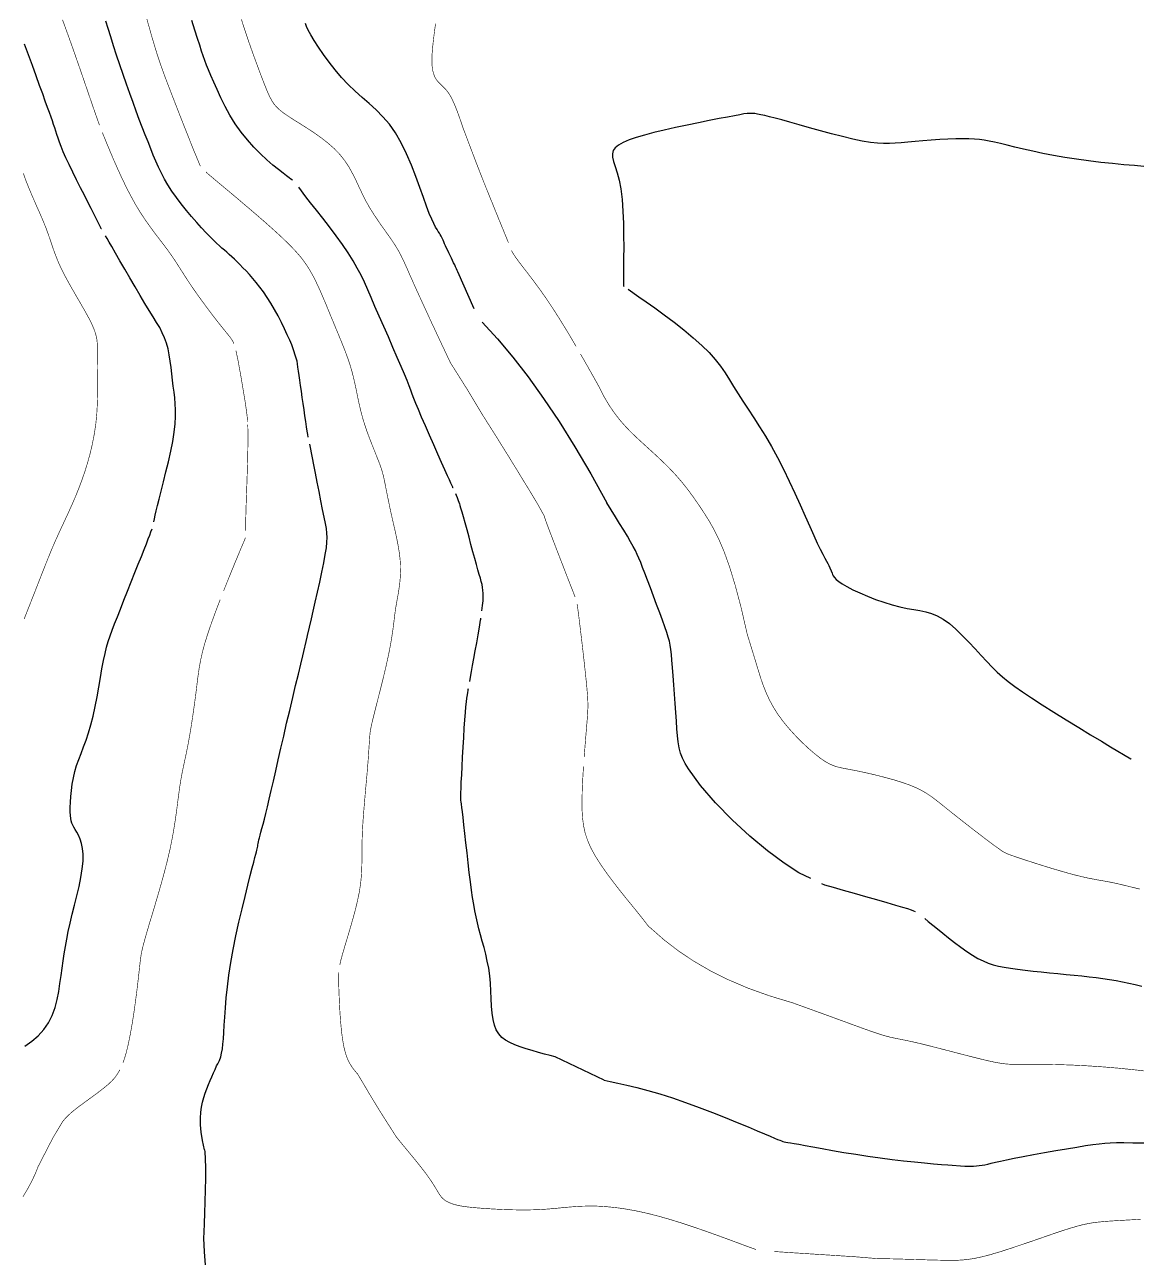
# Model space of a CAD drawing. Header units: millimetres. Extents: x 2235526 to 2245569, y 371981 to 382303.
# Drawn here: x 2243974.1 to 2244250.4, y 378533.8 to 378841.7 of the extents above; entities that cross this region are included whole.
import ezdxf

# ---------------------------------------------------------------- set-up
doc = ezdxf.new("R2010")
doc.units = ezdxf.units.MM
doc.linetypes.add('CONTI', pattern=[0])
for name, color, linetype, transparency in [('200', 10, 'CONTI', 0.7), ('201', 10, 'CONTI', 0.7), ('202', 10, 'CONTI', 0.7), ('203', 10, 'CONTI', 0.7), ('204', 10, 'CONTI', 0.7), ('205', 10, 'CONTI', 0.7), ('206', 10, 'CONTI', 0.7), ('207', 10, 'CONTI', 0.7), ('208', 10, 'CONTI', 0.7), ('209', 10, 'CONTI', 0.7)]:
    doc.layers.add(name, color=color, linetype=linetype, transparency=transparency)

msp = doc.modelspace()

# ---------------------------------------------------------------- linework, layer by layer
at = {"layer": '200', "const_width": 0.15, "elevation": 200}
msp.add_lwpolyline([(2243973.92, 378693.98), (2243974.84, 378696.32), (2243975.75, 378698.63), (2243976.63, 378700.86), (2243977.45, 378702.97), (2243978.23, 378704.96), (2243978.98, 378706.86), (2243979.7, 378708.67), (2243980.41, 378710.43), (2243981.13, 378712.14), (2243981.87, 378713.83), (2243982.63, 378715.51), (2243983.42, 378717.2), (2243984.22, 378718.92), (2243985.04, 378720.68), (2243985.85, 378722.5), (2243986.67, 378724.39), (2243987.47, 378726.37), (2243988.25, 378728.45), (2243989.01, 378730.62), (2243989.71, 378732.88), (2243990.35, 378735.21), (2243990.91, 378737.61), (2243991.38, 378740.07), (2243991.75, 378742.57), (2243991.99, 378745.1), (2243992.13, 378747.63), (2243992.2, 378750.1), (2243992.21, 378752.46), (2243992.19, 378754.68), (2243992.16, 378756.7), (2243992.14, 378758.48), (2243992.15, 378759.99), (2243992.15, 378761.28), (2243992.11, 378762.44), (2243992, 378763.54), (2243991.76, 378764.66), (2243991.37, 378765.87), (2243990.78, 378767.25), (2243989.98, 378768.85), (2243988.99, 378770.64), (2243987.89, 378772.56), (2243986.73, 378774.55), (2243985.58, 378776.56), (2243984.48, 378778.53), (2243983.5, 378780.4), (2243982.68, 378782.13), (2243982.01, 378783.74), (2243981.43, 378785.26), (2243980.92, 378786.72), (2243980.44, 378788.15), (2243979.95, 378789.58), (2243979.41, 378791.06), (2243978.79, 378792.6), (2243978.11, 378794.2), (2243977.38, 378795.86), (2243976.62, 378797.57), (2243975.86, 378799.33), (2243975.1, 378801.13), (2243974.38, 378802.96), (2243973.71, 378804.82)], dxfattribs=at)
at = {"layer": '201', "elevation": 201}
for points in [[(2243993.13, 378791), (2243993.11, 378791.02), (2243993.1, 378791.05), (2243992.93, 378791.37), (2243992.73, 378791.76), (2243992.48, 378792.26), (2243992.16, 378792.9), (2243991.75, 378793.72), (2243991.23, 378794.76), (2243990.58, 378796.04), (2243989.79, 378797.58), (2243988.9, 378799.33), (2243987.94, 378801.22), (2243986.96, 378803.17), (2243986, 378805.11), (2243985.11, 378806.96), (2243984.32, 378808.66), (2243983.66, 378810.14), (2243983.13, 378811.43), (2243982.71, 378812.56), (2243982.35, 378813.55), (2243982.06, 378814.46), (2243981.79, 378815.3), (2243981.53, 378816.11), (2243981.26, 378816.93), (2243980.96, 378817.8), (2243980.62, 378818.77), (2243980.22, 378819.88), (2243979.75, 378821.19), (2243979.19, 378822.72), (2243978.54, 378824.54), (2243977.78, 378826.66), (2243976.92, 378829.03), (2243975.99, 378831.57), (2243975, 378834.21), (2243973.98, 378836.88)], [(2244006.17, 378718.19), (2244006.33, 378718.92), (2244006.52, 378719.79), (2244006.76, 378720.86), (2244007.07, 378722.18), (2244007.47, 378723.8), (2244007.97, 378725.8), (2244008.55, 378728.08), (2244009.17, 378730.55), (2244009.78, 378733.11), (2244010.36, 378735.68), (2244010.85, 378738.16), (2244011.23, 378740.45), (2244011.47, 378742.5), (2244011.57, 378744.33), (2244011.57, 378745.98), (2244011.49, 378747.5), (2244011.35, 378748.95), (2244011.18, 378750.38), (2244011, 378751.84), (2244010.82, 378753.35), (2244010.65, 378754.92), (2244010.47, 378756.51), (2244010.25, 378758.1), (2244010, 378759.65), (2244009.69, 378761.16), (2244009.3, 378762.58), (2244008.83, 378763.9), (2244008.27, 378765.17), (2244007.62, 378766.43), (2244006.86, 378767.74), (2244006.01, 378769.14), (2244005.04, 378770.69), (2244003.96, 378772.44), (2244002.77, 378774.42), (2244001.51, 378776.56), (2244000.22, 378778.78), (2243998.95, 378780.98), (2243997.75, 378783.07), (2243996.66, 378784.98), (2243995.73, 378786.6), (2243995.09, 378787.69), (2243994.58, 378788.56), (2243994.18, 378789.24)], [(2243974.07, 378587.8), (2243975.81, 378589.01), (2243977.44, 378590.38), (2243978.86, 378591.92), (2243980.02, 378593.62), (2243980.92, 378595.46), (2243981.61, 378597.4), (2243982.13, 378599.4), (2243982.53, 378601.41), (2243982.83, 378603.41), (2243983.09, 378605.35), (2243983.34, 378607.21), (2243983.6, 378609.01), (2243983.87, 378610.79), (2243984.17, 378612.58), (2243984.51, 378614.42), (2243984.9, 378616.35), (2243985.37, 378618.4), (2243985.9, 378620.59), (2243986.47, 378622.88), (2243987.04, 378625.21), (2243987.57, 378627.53), (2243988.03, 378629.77), (2243988.37, 378631.88), (2243988.56, 378633.81), (2243988.57, 378635.5), (2243988.43, 378636.96), (2243988.16, 378638.22), (2243987.82, 378639.3), (2243987.42, 378640.22), (2243987.01, 378641), (2243986.63, 378641.66), (2243986.3, 378642.23), (2243986.03, 378642.75), (2243985.82, 378643.25), (2243985.65, 378643.8), (2243985.52, 378644.42), (2243985.44, 378645.16), (2243985.4, 378646.06), (2243985.39, 378647.17), (2243985.43, 378648.44), (2243985.51, 378649.85), (2243985.66, 378651.35), (2243985.87, 378652.91), (2243986.16, 378654.49), (2243986.53, 378656.06), (2243986.98, 378657.58), (2243987.51, 378659.08), (2243988.09, 378660.6), (2243988.7, 378662.18), (2243989.33, 378663.87), (2243989.94, 378665.69), (2243990.53, 378667.69), (2243991.07, 378669.88), (2243991.57, 378672.23), (2243992.04, 378674.65), (2243992.47, 378677.07), (2243992.88, 378679.42), (2243993.27, 378681.64), (2243993.66, 378683.65), (2243994.03, 378685.41), (2243994.42, 378686.96), (2243994.84, 378688.39), (2243995.3, 378689.78), (2243995.82, 378691.21), (2243996.41, 378692.76), (2243997.1, 378694.5), (2243997.88, 378696.48), (2243998.74, 378698.66), (2243999.65, 378700.95), (2244000.57, 378703.27), (2244001.46, 378705.53), (2244002.31, 378707.66), (2244003.06, 378709.57), (2244003.75, 378711.28), (2244004.32, 378712.71), (2244004.78, 378713.89), (2244005.16, 378714.87), (2244005.46, 378715.7), (2244005.71, 378716.43)]]:
    msp.add_lwpolyline(points, dxfattribs=at)
at = {"layer": '202', "const_width": 0.15, "elevation": 202}
for points in [[(2243992.68, 378816.71), (2243992.29, 378817.78), (2243991.87, 378818.97), (2243991.38, 378820.37), (2243990.79, 378822.07), (2243990.13, 378824.01), (2243989.41, 378826.11), (2243988.65, 378828.31), (2243987.88, 378830.55), (2243987.11, 378832.75), (2243986.38, 378834.86), (2243985.69, 378836.81), (2243985.05, 378838.6), (2243984.46, 378840.23), (2243983.93, 378841.68), (2243983.45, 378842.97)], [(2244026.05, 378762.45), (2244025.85, 378762.92), (2244025.62, 378763.32), (2244025.38, 378763.69), (2244025.11, 378764.07), (2244024.79, 378764.48), (2244024.41, 378764.94), (2244023.97, 378765.48), (2244023.45, 378766.12), (2244022.83, 378766.89), (2244022.11, 378767.81), (2244021.27, 378768.88), (2244020.35, 378770.09), (2244019.37, 378771.4), (2244018.35, 378772.78), (2244017.33, 378774.18), (2244016.33, 378775.59), (2244015.39, 378776.96), (2244014.52, 378778.27), (2244013.71, 378779.53), (2244012.93, 378780.75), (2244012.16, 378781.96), (2244011.37, 378783.18), (2244010.53, 378784.41), (2244009.62, 378785.69), (2244008.62, 378787.03), (2244007.54, 378788.44), (2244006.39, 378789.94), (2244005.21, 378791.55), (2244004, 378793.27), (2244002.77, 378795.13), (2244001.56, 378797.13), (2244000.37, 378799.29), (2243999.22, 378801.53), (2243998.13, 378803.81), (2243997.11, 378806.05), (2243996.17, 378808.18), (2243995.34, 378810.14), (2243994.62, 378811.86), (2243993.93, 378813.55), (2243993.36, 378814.95)], [(2244029.47, 378743.02), (2244029.37, 378744.26), (2244029.23, 378745.45), (2244029.06, 378746.67), (2244028.86, 378748), (2244028.61, 378749.53), (2244028.34, 378751.19), (2244028.05, 378752.92), (2244027.75, 378754.65), (2244027.45, 378756.32), (2244027.17, 378757.86), (2244026.9, 378759.21), (2244026.73, 378760.01), (2244026.58, 378760.69)], [(2244028.99, 378715.95), (2244028.98, 378716.56), (2244028.99, 378717.43), (2244029.01, 378718.65), (2244029.05, 378720.27), (2244029.11, 378722.35), (2244029.19, 378724.78), (2244029.29, 378727.45), (2244029.38, 378730.21), (2244029.46, 378732.96), (2244029.52, 378735.56), (2244029.56, 378737.88), (2244029.57, 378739.57), (2244029.55, 378741.01), (2244029.51, 378742.28)], [(2244026.64, 378708.71), (2244027.33, 378710.35), (2244027.84, 378711.58), (2244028.21, 378712.44), (2244028.46, 378713.03), (2244028.62, 378713.41), (2244028.72, 378713.65), (2244028.79, 378713.82), (2244028.85, 378714), (2244028.9, 378714.19)], [(2244023.52, 378701.01), (2244024.67, 378703.89), (2244025.73, 378706.5), (2244026.64, 378708.71)], [(2244019.5, 378690.1), (2244020.43, 378692.83), (2244021.5, 378695.78), (2244022.66, 378698.82)], [(2243998.51, 378583.69), (2243998.89, 378584.79), (2243999.26, 378586.03), (2243999.81, 378588.27), (2244000.32, 378590.78), (2244000.79, 378593.44), (2244001.21, 378596.14), (2244001.58, 378598.77), (2244001.9, 378601.2), (2244002.16, 378603.33), (2244002.36, 378605.07), (2244002.51, 378606.46), (2244002.63, 378607.56), (2244002.73, 378608.43), (2244002.81, 378609.14), (2244002.89, 378609.76), (2244002.98, 378610.36), (2244003.09, 378610.98), (2244003.24, 378611.69), (2244003.44, 378612.53), (2244003.7, 378613.54), (2244004.05, 378614.79), (2244004.48, 378616.3), (2244005.02, 378618.13), (2244005.68, 378620.31), (2244006.42, 378622.78), (2244007.22, 378625.47), (2244008.03, 378628.3), (2244008.82, 378631.19), (2244009.56, 378634.08), (2244010.21, 378636.88), (2244010.75, 378639.54), (2244011.19, 378642.04), (2244011.55, 378644.39), (2244011.86, 378646.6), (2244012.12, 378648.66), (2244012.37, 378650.58), (2244012.62, 378652.37), (2244012.88, 378654.03), (2244013.17, 378655.6), (2244013.48, 378657.12), (2244013.8, 378658.63), (2244014.13, 378660.16), (2244014.46, 378661.75), (2244014.79, 378663.45), (2244015.11, 378665.29), (2244015.44, 378667.22), (2244015.74, 378669.22), (2244016.04, 378671.24), (2244016.32, 378673.25), (2244016.58, 378675.2), (2244016.81, 378677.06), (2244017.02, 378678.8), (2244017.24, 378680.47), (2244017.49, 378682.13), (2244017.82, 378683.86), (2244018.23, 378685.72), (2244018.78, 378687.78), (2244019.5, 378690.1)], [(2243983.43, 378568.94), (2243983.47, 378569), (2243983.73, 378569.35), (2243984.07, 378569.75), (2243984.5, 378570.21), (2243985.02, 378570.72), (2243985.66, 378571.3), (2243986.43, 378571.94), (2243987.34, 378572.65), (2243988.37, 378573.41), (2243989.47, 378574.22), (2243990.61, 378575.05), (2243991.76, 378575.89), (2243992.88, 378576.74), (2243993.94, 378577.57), (2243994.83, 378578.31), (2243995.65, 378579.08), (2243996.4, 378579.9), (2243997.09, 378580.84), (2243997.73, 378581.93)], [(2243977.39, 378557.86), (2243981.15, 378565.16), (2243983.43, 378568.94)], [(2243977.39, 378557.86), (2243977.11, 378557.11), (2243976.5, 378555.67), (2243975.73, 378554.06), (2243974.77, 378552.29), (2243973.61, 378550.36)]]:
    msp.add_lwpolyline(points, dxfattribs=at)
at = {"layer": '203', "elevation": 203}
for points in [[(2244044.55, 378739.19), (2244044.43, 378739.85), (2244044.28, 378740.71), (2244044.11, 378741.79), (2244043.92, 378743.06), (2244043.72, 378744.48), (2244043.5, 378745.98), (2244043.28, 378747.54), (2244043.06, 378749.09), (2244042.84, 378750.6), (2244042.64, 378752.01), (2244042.45, 378753.33), (2244042.28, 378754.53), (2244042.13, 378755.62), (2244041.99, 378756.58), (2244041.87, 378757.41), (2244041.77, 378758.1), (2244040.47, 378762.19), (2244039.97, 378763.32), (2244039.35, 378764.66), (2244038.65, 378766.15), (2244037.87, 378767.73), (2244037.04, 378769.35), (2244036.16, 378770.97), (2244035.26, 378772.52), (2244034.35, 378773.96), (2244033.44, 378775.29), (2244032.53, 378776.51), (2244031.63, 378777.64), (2244030.76, 378778.68), (2244029.91, 378779.63), (2244029.1, 378780.52), (2244028.32, 378781.33), (2244027.58, 378782.09), (2244026.88, 378782.79), (2244026.2, 378783.44), (2244025.55, 378784.05), (2244024.92, 378784.62), (2244024.31, 378785.16), (2244023.71, 378785.69), (2244023.1, 378786.22), (2244022.47, 378786.78), (2244021.77, 378787.42), (2244021.01, 378788.15), (2244020.14, 378789.01), (2244019.16, 378790.03), (2244018.05, 378791.23), (2244016.83, 378792.58), (2244015.56, 378794.05), (2244014.27, 378795.59), (2244012.99, 378797.19), (2244011.78, 378798.79), (2244010.66, 378800.37), (2244009.68, 378801.89), (2244008.81, 378803.37), (2244008.04, 378804.83), (2244007.34, 378806.29), (2244006.67, 378807.78), (2244006.03, 378809.31), (2244005.39, 378810.91), (2244004.72, 378812.59), (2244004.02, 378814.36), (2244003.3, 378816.23), (2244002.55, 378818.19), (2244001.78, 378820.24), (2244000.99, 378822.39), (2244000.18, 378824.64), (2243999.36, 378826.98), (2243998.53, 378829.38), (2243997.71, 378831.8), (2243996.92, 378834.18), (2243996.16, 378836.5), (2243995.45, 378838.71), (2243994.8, 378840.76), (2243994.22, 378842.64)], [(2244021.78, 378582.91), (2244022.09, 378583.45), (2244022.48, 378584.28), (2244022.78, 378585.15), (2244023.02, 378586.08), (2244023.21, 378587.12), (2244023.35, 378588.29), (2244023.47, 378589.65), (2244023.58, 378591.21), (2244023.68, 378593.01), (2244023.8, 378595.05), (2244023.96, 378597.32), (2244024.17, 378599.81), (2244024.45, 378602.52), (2244024.82, 378605.44), (2244025.3, 378608.57), (2244025.9, 378611.87), (2244026.59, 378615.27), (2244027.33, 378618.66), (2244028.1, 378621.96), (2244028.85, 378625.04), (2244029.54, 378627.83), (2244030.15, 378630.21), (2244030.64, 378632.12), (2244031.02, 378633.59), (2244031.31, 378634.7), (2244031.53, 378635.52), (2244031.68, 378636.11), (2244031.79, 378636.54), (2244031.87, 378636.88), (2244031.93, 378637.2), (2244031.99, 378637.52), (2244032.05, 378637.84), (2244032.11, 378638.2), (2244032.19, 378638.61), (2244032.29, 378639.08), (2244032.43, 378639.62), (2244032.59, 378640.26), (2244032.8, 378641.02), (2244033.04, 378641.92), (2244033.32, 378642.97), (2244033.64, 378644.21), (2244034.01, 378645.65), (2244034.41, 378647.32), (2244034.86, 378649.22), (2244035.35, 378651.35), (2244035.88, 378653.7), (2244036.46, 378656.25), (2244037.08, 378658.98), (2244037.74, 378661.87), (2244038.44, 378664.91), (2244039.18, 378668.08), (2244039.94, 378671.29), (2244040.7, 378674.45), (2244041.42, 378677.48), (2244042.09, 378680.27), (2244042.69, 378682.75), (2244043.18, 378684.82), (2244044.25, 378689.46), (2244044.35, 378689.86), (2244045.36, 378694.06), (2244045.8, 378695.95), (2244046.31, 378698.18), (2244046.86, 378700.63), (2244047.41, 378703.16), (2244047.94, 378705.65), (2244048.41, 378707.98), (2244048.79, 378710.02), (2244049.06, 378711.69), (2244049.21, 378713.06), (2244049.25, 378714.24), (2244049.2, 378715.34), (2244049.05, 378716.48), (2244048.82, 378717.77), (2244048.51, 378719.33), (2244048.13, 378721.22), (2244047.71, 378723.38), (2244047.26, 378725.68), (2244046.8, 378728.01), (2244046.37, 378730.26), (2244045.97, 378732.3), (2244045.64, 378734.04), (2244044.96, 378737.43)], [(2244018.8, 378562.05), (2244018.85, 378561.55), (2244018.95, 378559.78), (2244018.99, 378557.53), (2244018.98, 378554.91), (2244018.93, 378552.06), (2244018.86, 378549.15), (2244018.77, 378546.33), (2244018.68, 378543.74), (2244018.6, 378541.53), (2244018.54, 378540.08)]]:
    msp.add_lwpolyline(points, dxfattribs=at)
at = {"layer": '203'}
for points in [[(2244018.8, 378562.05), (2244018.3, 378564.38), (2244017.97, 378566.45), (2244017.8, 378568.28), (2244017.77, 378569.9), (2244017.85, 378571.36), (2244018.02, 378572.68), (2244018.28, 378573.89), (2244018.59, 378575.04), (2244018.94, 378576.14), (2244019.33, 378577.21), (2244019.73, 378578.24), (2244020.15, 378579.24), (2244020.57, 378580.21), (2244020.99, 378581.14), (2244021.4, 378582.04), (2244021.78, 378582.91)], [(2244018.54, 378540.08), (2244018.68, 378536.65), (2244018.93, 378533.47)]]:
    msp.add_lwpolyline(points, dxfattribs=at)
at = {"layer": '204', "const_width": 0.15, "elevation": 204}
for points in [[(2244017.73, 378806.56), (2244016.16, 378810.33), (2244015.4, 378812.23), (2244014.51, 378814.48), (2244013.52, 378816.97), (2244012.49, 378819.59), (2244011.47, 378822.21), (2244010.49, 378824.74), (2244009.6, 378827.05), (2244008.84, 378829.06), (2244008.2, 378830.83), (2244007.63, 378832.44), (2244007.12, 378833.97), (2244006.64, 378835.51), (2244006.15, 378837.13), (2244005.62, 378838.93), (2244005.05, 378840.96), (2244004.41, 378843.19)], [(2244052.4, 378608.02), (2244052.7, 378609.36), (2244053.15, 378610.99), (2244053.67, 378612.75), (2244054.28, 378614.77), (2244054.94, 378616.98), (2244055.6, 378619.29), (2244056.24, 378621.64), (2244056.8, 378623.96), (2244057.25, 378626.16), (2244057.56, 378628.19), (2244057.75, 378630.09), (2244057.85, 378631.92), (2244057.89, 378633.71), (2244057.9, 378635.53), (2244057.91, 378637.43), (2244057.95, 378639.46), (2244058.04, 378641.66), (2244058.18, 378643.98), (2244058.36, 378646.36), (2244058.56, 378648.75), (2244058.76, 378651.09), (2244058.96, 378653.31), (2244059.15, 378655.36), (2244059.3, 378657.19), (2244059.43, 378658.8), (2244059.53, 378660.21), (2244059.61, 378661.44), (2244059.68, 378662.5), (2244059.74, 378663.41), (2244059.79, 378664.19), (2244059.84, 378664.85), (2244059.89, 378665.46), (2244059.97, 378666.07), (2244060.09, 378666.73), (2244060.24, 378667.51), (2244060.46, 378668.46), (2244060.75, 378669.64), (2244061.11, 378671.08), (2244061.53, 378672.75), (2244062, 378674.59), (2244062.49, 378676.52), (2244062.99, 378678.5), (2244063.46, 378680.45), (2244063.9, 378682.32), (2244064.28, 378684.05), (2244064.62, 378685.65), (2244064.9, 378687.11), (2244065.14, 378688.45), (2244065.34, 378689.67), (2244065.51, 378690.77), (2244065.65, 378691.77), (2244065.77, 378692.68), (2244065.87, 378693.51), (2244065.96, 378694.31), (2244066.06, 378695.1), (2244066.17, 378695.92), (2244066.3, 378696.8), (2244066.47, 378697.77), (2244066.66, 378698.86), (2244066.88, 378700.06), (2244067.09, 378701.36), (2244067.28, 378702.75), (2244067.42, 378704.22), (2244067.5, 378705.75), (2244067.48, 378707.34), (2244067.37, 378708.96), (2244067.16, 378710.62), (2244066.89, 378712.29), (2244066.56, 378713.95), (2244066.21, 378715.6), (2244065.84, 378717.21), (2244065.48, 378718.78), (2244065.14, 378720.29), (2244064.83, 378721.73), (2244064.55, 378723.09), (2244064.29, 378724.36), (2244064.05, 378725.54), (2244063.84, 378726.61), (2244063.65, 378727.57), (2244063.48, 378728.42), (2244063.32, 378729.19), (2244063.14, 378729.92), (2244062.94, 378730.66), (2244062.69, 378731.45), (2244062.38, 378732.34), (2244061.99, 378733.36), (2244061.52, 378734.55), (2244060.98, 378735.9), (2244060.39, 378737.37), (2244059.78, 378738.94), (2244059.17, 378740.58), (2244058.6, 378742.27), (2244058.07, 378743.98), (2244057.62, 378745.69), (2244057.22, 378747.38), (2244056.86, 378749.07), (2244056.52, 378750.75), (2244056.17, 378752.41), (2244055.79, 378754.06), (2244055.37, 378755.69), (2244054.89, 378757.31), (2244054.34, 378758.93), (2244053.74, 378760.55), (2244053.1, 378762.18), (2244052.42, 378763.84), (2244051.72, 378765.53), (2244051, 378767.27), (2244050.26, 378769.05), (2244049.52, 378770.86), (2244048.77, 378772.67), (2244048.02, 378774.44), (2244047.27, 378776.14), (2244046.52, 378777.74), (2244045.78, 378779.22), (2244045.04, 378780.55), (2244044.3, 378781.75), (2244043.54, 378782.84), (2244042.77, 378783.86), (2244041.95, 378784.82), (2244041.1, 378785.77), (2244040.18, 378786.71), (2244039.2, 378787.69), (2244038.15, 378788.71), (2244037.01, 378789.77), (2244035.78, 378790.89), (2244034.45, 378792.08), (2244033.01, 378793.34), (2244031.45, 378794.69), (2244029.78, 378796.12), (2244028.04, 378797.59), (2244026.3, 378799.07), (2244024.6, 378800.49), (2244023.02, 378801.81), (2244021.61, 378802.99), (2244020.44, 378803.97), (2244019.12, 378805.11)], [(2244056.83, 378580.88), (2244056.21, 378581.59), (2244055.51, 378582.5), (2244054.88, 378583.49), (2244054.32, 378584.62), (2244053.84, 378585.95), (2244053.43, 378587.54), (2244053.09, 378589.43), (2244052.81, 378591.56), (2244052.6, 378593.82), (2244052.43, 378596.12), (2244052.31, 378598.36), (2244052.22, 378600.45), (2244052.15, 378602.28), (2244052.11, 378603.84), (2244052.11, 378605.13), (2244052.16, 378606.26)], [(2244066.45, 378565.24), (2244067.41, 378564.05), (2244068.68, 378562.51), (2244070.01, 378560.9), (2244071.34, 378559.28), (2244072.59, 378557.71), (2244073.7, 378556.28), (2244074.61, 378555.01), (2244075.35, 378553.93), (2244075.93, 378552.99), (2244076.41, 378552.2), (2244076.81, 378551.52), (2244077.17, 378550.95), (2244077.52, 378550.46), (2244077.88, 378550.05), (2244078.28, 378549.7), (2244078.69, 378549.39), (2244079.13, 378549.14), (2244079.59, 378548.92), (2244080.07, 378548.73), (2244080.57, 378548.55), (2244081.1, 378548.39), (2244081.68, 378548.25), (2244082.37, 378548.11), (2244083.18, 378547.97), (2244084.17, 378547.84), (2244085.37, 378547.71), (2244086.81, 378547.58), (2244088.53, 378547.45), (2244090.47, 378547.33), (2244092.57, 378547.22), (2244094.77, 378547.14), (2244097, 378547.1), (2244099.22, 378547.1), (2244101.35, 378547.15), (2244103.35, 378547.26), (2244105.25, 378547.41), (2244107.07, 378547.59), (2244108.86, 378547.76), (2244110.66, 378547.91), (2244112.51, 378548.02), (2244114.43, 378548.07), (2244116.48, 378548.04), (2244118.65, 378547.91), (2244120.95, 378547.68), (2244123.4, 378547.34), (2244125.98, 378546.87), (2244128.72, 378546.28), (2244131.61, 378545.55), (2244134.65, 378544.68), (2244137.76, 378543.71), (2244140.84, 378542.68), (2244143.81, 378541.65), (2244146.57, 378540.66), (2244149.03, 378539.76), (2244151.09, 378538.99), (2244152.78, 378538.37), (2244154.02, 378537.91), (2244154.88, 378537.6), (2244155.47, 378537.39), (2244155.87, 378537.27)], [(2244160.31, 378536.77), (2244161.41, 378536.69), (2244162.72, 378536.6), (2244165.01, 378536.45), (2244167.63, 378536.28), (2244170.45, 378536.1), (2244173.3, 378535.92), (2244176.06, 378535.74), (2244178.57, 378535.58), (2244180.69, 378535.44), (2244185.75, 378535.02), (2244186.08, 378535), (2244186.5, 378534.99), (2244187.05, 378534.98), (2244187.73, 378534.97), (2244188.57, 378534.96), (2244189.6, 378534.94), (2244190.82, 378534.91), (2244192.25, 378534.87), (2244193.84, 378534.82), (2244195.56, 378534.77), (2244197.33, 378534.72), (2244199.12, 378534.66), (2244200.88, 378534.62), (2244202.54, 378534.58), (2244204.07, 378534.56), (2244205.54, 378534.57), (2244206.99, 378534.64), (2244208.5, 378534.79), (2244210.14, 378535.04), (2244211.97, 378535.43), (2244214.07, 378535.97), (2244216.46, 378536.68), (2244219.08, 378537.52), (2244221.83, 378538.44), (2244224.61, 378539.39), (2244227.32, 378540.33), (2244229.87, 378541.21), (2244232.16, 378541.98), (2244234.12, 378542.6), (2244235.79, 378543.09), (2244237.24, 378543.46), (2244238.56, 378543.73), (2244239.82, 378543.94), (2244241.08, 378544.09), (2244242.43, 378544.22), (2244243.93, 378544.33), (2244245.58, 378544.44), (2244247.38, 378544.54), (2244249.33, 378544.65), (2244251.44, 378544.77)]]:
    msp.add_lwpolyline(points, dxfattribs=at)
at = {"layer": '204', "const_width": 0.15}
msp.add_lwpolyline([(2244056.83, 378580.88), (2244058.41, 378578.22), (2244059.65, 378576.12), (2244060.68, 378574.41), (2244061.59, 378572.91), (2244062.52, 378571.42), (2244063.56, 378569.77), (2244064.83, 378567.77), (2244066.45, 378565.24)], dxfattribs=at)
at = {"layer": '205', "elevation": 205}
for points in [[(2244040.62, 378803.07), (2244040.26, 378803.33), (2244039.77, 378803.7), (2244039.12, 378804.19), (2244038.29, 378804.83), (2244037.14, 378805.74), (2244035.78, 378806.85), (2244034.27, 378808.15), (2244032.67, 378809.63), (2244031.03, 378811.28), (2244029.41, 378813.09), (2244027.85, 378815.04), (2244026.41, 378817.12), (2244025.09, 378819.27), (2244023.9, 378821.44), (2244022.83, 378823.57), (2244021.88, 378825.6), (2244021.06, 378827.46), (2244020.36, 378829.11), (2244019.78, 378830.5), (2244019.29, 378831.71), (2244018.86, 378832.83), (2244018.46, 378833.96), (2244018.04, 378835.18), (2244017.57, 378836.61), (2244017.02, 378838.33), (2244016.38, 378840.4), (2244015.65, 378842.75)], [(2244080.54, 378726.61), (2244080.52, 378726.64), (2244080.46, 378726.76), (2244080.37, 378726.95), (2244080.22, 378727.28), (2244079.98, 378727.8), (2244079.64, 378728.56), (2244079.16, 378729.63), (2244078.52, 378731.06), (2244077.71, 378732.88), (2244076.76, 378735), (2244075.74, 378737.31), (2244074.69, 378739.68), (2244073.67, 378742.01), (2244072.73, 378744.18), (2244071.93, 378746.06), (2244071.31, 378747.58), (2244070.82, 378748.82), (2244070.41, 378749.89), (2244070.03, 378750.91), (2244069.62, 378752), (2244069.12, 378753.26), (2244068.48, 378754.83), (2244067.65, 378756.77), (2244066.68, 378759.02), (2244065.6, 378761.5), (2244064.46, 378764.11), (2244063.3, 378766.74), (2244062.18, 378769.31), (2244061.14, 378771.71), (2244060.21, 378773.89), (2244059.36, 378775.86), (2244058.53, 378777.71), (2244057.67, 378779.48), (2244056.75, 378781.25), (2244055.69, 378783.06), (2244054.47, 378784.99), (2244053.04, 378787.07), (2244051.46, 378789.26), (2244049.8, 378791.46), (2244048.15, 378793.61), (2244046.57, 378795.63), (2244045.14, 378797.45), (2244043.93, 378798.98), (2244042.18, 378801.31)], [(2244082.19, 378722.51), (2244081.89, 378723.4), (2244081.64, 378724.11), (2244081.43, 378724.68), (2244081.26, 378725.12)], [(2244087.72, 378696), (2244087.89, 378697.34), (2244088, 378698.48), (2244088.05, 378699.48), (2244088.05, 378700.35), (2244087.99, 378701.16), (2244087.9, 378701.86), (2244087.76, 378702.56), (2244087.57, 378703.31), (2244087.34, 378704.14), (2244087.06, 378705.1), (2244086.74, 378706.21), (2244086.36, 378707.52), (2244085.94, 378709.04), (2244085.48, 378710.73), (2244085, 378712.53), (2244084.51, 378714.37), (2244084.02, 378716.17), (2244083.55, 378717.88), (2244083.12, 378719.43), (2244082.78, 378720.58), (2244082.48, 378721.58), (2244082.21, 378722.44)], [(2244084.69, 378678.47), (2244084.89, 378679.51), (2244085.15, 378680.95), (2244085.42, 378682.44), (2244085.74, 378684.18), (2244086.08, 378686.08), (2244086.42, 378688.07), (2244086.77, 378690.06), (2244087.09, 378691.97), (2244087.38, 378693.73), (2244087.42, 378693.99), (2244087.46, 378694.24)], [(2244118.08, 378579.39), (2244105.97, 378585.16), (2244104.7, 378585.48), (2244103.28, 378585.84), (2244101.76, 378586.25), (2244100.21, 378586.69), (2244098.68, 378587.16), (2244097.22, 378587.64), (2244095.88, 378588.14), (2244094.68, 378588.68), (2244093.62, 378589.29), (2244092.71, 378590), (2244091.93, 378590.84), (2244091.3, 378591.84), (2244090.82, 378593.04), (2244090.48, 378594.45), (2244090.26, 378596.04), (2244090.12, 378597.78), (2244090.03, 378599.62), (2244089.94, 378601.51), (2244089.83, 378603.43), (2244089.66, 378605.32), (2244089.4, 378607.16), (2244089.06, 378608.94), (2244088.67, 378610.66), (2244088.24, 378612.33), (2244087.8, 378613.94), (2244087.37, 378615.5), (2244086.96, 378617.01), (2244086.59, 378618.48), (2244086.26, 378619.94), (2244085.95, 378621.45), (2244085.67, 378623.03), (2244085.4, 378624.73), (2244085.14, 378626.6), (2244084.87, 378628.66), (2244084.59, 378630.95), (2244084.3, 378633.39), (2244084.02, 378635.89), (2244083.74, 378638.36), (2244083.48, 378640.7), (2244083.25, 378642.83), (2244083.05, 378644.65), (2244082.88, 378646.09), (2244082.75, 378647.18), (2244082.65, 378647.97), (2244082.58, 378648.53), (2244082.52, 378648.9), (2244082.49, 378649.14), (2244082.46, 378649.3), (2244082.6, 378653.44), (2244082.69, 378655.23), (2244082.8, 378657.35), (2244082.92, 378659.69), (2244083.06, 378662.13), (2244083.2, 378664.57), (2244083.34, 378666.89), (2244083.48, 378668.97), (2244083.62, 378670.74), (2244083.75, 378672.2), (2244083.87, 378673.39), (2244083.99, 378674.35), (2244084.1, 378675.13), (2244084.19, 378675.75), (2244084.28, 378676.26), (2244084.32, 378676.49), (2244084.36, 378676.71)], [(2244118.08, 378579.39), (2244119.62, 378579.06), (2244121.51, 378578.65), (2244123.71, 378578.14), (2244126.21, 378577.53), (2244128.95, 378576.79), (2244131.91, 378575.93), (2244135.06, 378574.94), (2244138.35, 378573.81), (2244141.7, 378572.58), (2244145.02, 378571.31), (2244148.21, 378570.05), (2244151.19, 378568.83), (2244153.87, 378567.72), (2244156.16, 378566.76), (2244157.98, 378565.99), (2244159.39, 378565.4), (2244160.45, 378564.95), (2244161.23, 378564.63), (2244161.79, 378564.41), (2244162.21, 378564.25), (2244162.55, 378564.15), (2244162.88, 378564.06), (2244163.26, 378563.98), (2244163.75, 378563.89), (2244164.42, 378563.78), (2244165.32, 378563.63), (2244166.51, 378563.42), (2244168.07, 378563.14), (2244170.02, 378562.78), (2244172.31, 378562.36), (2244174.89, 378561.9), (2244177.69, 378561.41), (2244180.63, 378560.92), (2244183.65, 378560.45), (2244186.68, 378560.01), (2244189.66, 378559.63), (2244192.53, 378559.3), (2244195.24, 378559.02), (2244197.75, 378558.79), (2244200.01, 378558.59), (2244201.96, 378558.43), (2244203.56, 378558.31), (2244207.73, 378558), (2244208.16, 378557.99), (2244208.69, 378557.99), (2244209.29, 378557.99), (2244209.94, 378558.01), (2244210.63, 378558.04), (2244211.34, 378558.11), (2244212.05, 378558.2), (2244212.75, 378558.33), (2244213.5, 378558.49), (2244214.35, 378558.7), (2244215.37, 378558.95), (2244216.61, 378559.24), (2244218.15, 378559.58), (2244220.03, 378559.97), (2244222.3, 378560.41), (2244224.85, 378560.88), (2244227.58, 378561.37), (2244230.36, 378561.85), (2244233.07, 378562.31), (2244235.59, 378562.72), (2244237.8, 378563.08), (2244239.62, 378563.36), (2244241.16, 378563.56), (2244242.55, 378563.71), (2244243.93, 378563.8), (2244245.46, 378563.84), (2244247.27, 378563.84), (2244249.5, 378563.81), (2244252.26, 378563.77)]]:
    msp.add_lwpolyline(points, dxfattribs=at)
at = {"layer": '206', "const_width": 0.15, "elevation": 206}
for points in [[(2244087.92, 378744.67), (2244084.19, 378750.88), (2244079.88, 378757.73), (2244079.27, 378759.02), (2244078.58, 378760.48), (2244077.82, 378762.09), (2244077, 378763.84), (2244076.13, 378765.71), (2244075.21, 378767.67), (2244074.28, 378769.69), (2244073.34, 378771.73), (2244072.42, 378773.73), (2244071.54, 378775.66), (2244070.72, 378777.47), (2244069.99, 378779.12), (2244069.35, 378780.57), (2244068.78, 378781.87), (2244068.25, 378783.04), (2244067.72, 378784.14), (2244067.16, 378785.22), (2244066.53, 378786.3), (2244065.8, 378787.45), (2244064.96, 378788.69), (2244064.01, 378790.03), (2244063, 378791.45), (2244061.95, 378792.95), (2244060.9, 378794.51), (2244059.89, 378796.12), (2244058.94, 378797.79), (2244058.08, 378799.48), (2244057.27, 378801.2), (2244056.47, 378802.92), (2244055.62, 378804.62), (2244054.7, 378806.3), (2244053.64, 378807.92), (2244052.4, 378809.49), (2244050.96, 378810.98), (2244049.36, 378812.38), (2244047.67, 378813.7), (2244045.94, 378814.91), (2244044.26, 378816.02), (2244042.67, 378817.03), (2244041.25, 378817.91), (2244040.04, 378818.69), (2244039.04, 378819.36), (2244038.2, 378819.95), (2244037.52, 378820.5), (2244036.95, 378821.01), (2244036.47, 378821.51), (2244036.05, 378822.03), (2244035.67, 378822.58), (2244035.31, 378823.19), (2244034.95, 378823.88), (2244034.59, 378824.66), (2244034.21, 378825.56), (2244033.79, 378826.59), (2244033.33, 378827.77), (2244032.81, 378829.12), (2244032.25, 378830.62), (2244031.65, 378832.24), (2244031.02, 378833.96), (2244030.38, 378835.74), (2244029.74, 378837.57), (2244029.12, 378839.42), (2244028.51, 378841.26), (2244027.92, 378843.1)], [(2244110.88, 378699.49), (2244110.75, 378699.84), (2244110.57, 378700.28), (2244110.36, 378700.83), (2244110.09, 378701.52), (2244109.75, 378702.37), (2244109.35, 378703.4), (2244108.87, 378704.63), (2244108.28, 378706.15), (2244107.63, 378707.84), (2244106.94, 378709.62), (2244106.24, 378711.42), (2244105.58, 378713.15), (2244104.97, 378714.74), (2244104.45, 378716.11), (2244104.05, 378717.19), (2244103.74, 378718.02), (2244103.52, 378718.63), (2244103.37, 378719.06), (2244103.28, 378719.36), (2244103.22, 378719.55), (2244103.18, 378719.69), (2244101.48, 378722.74), (2244100.71, 378724.01), (2244099.78, 378725.55), (2244098.73, 378727.27), (2244097.6, 378729.13), (2244096.42, 378731.06), (2244095.22, 378733.01), (2244094.04, 378734.93), (2244092.9, 378736.75), (2244091.84, 378738.46), (2244090.85, 378740.04), (2244089.95, 378741.46), (2244089.15, 378742.72), (2244088.47, 378743.8), (2244087.92, 378744.67)], [(2244113.76, 378667.36), (2244113.9, 378669.12), (2244114, 378670.56), (2244114.06, 378671.79), (2244114.07, 378672.91), (2244114.03, 378674.05), (2244113.95, 378675.3), (2244113.82, 378676.78), (2244113.65, 378678.57), (2244113.44, 378680.6), (2244113.2, 378682.79), (2244112.95, 378685.03), (2244112.69, 378687.25), (2244112.45, 378689.35), (2244112.22, 378691.23), (2244112.03, 378692.82), (2244111.87, 378694.13), (2244111.73, 378695.21), (2244111.62, 378696.07), (2244111.53, 378696.75), (2244111.45, 378697.28), (2244111.39, 378697.69), (2244111.38, 378697.73)], [(2244113.14, 378659.71), (2244113.36, 378662.54), (2244113.57, 378665.12), (2244113.76, 378667.36)], [(2244112.6, 378648.93), (2244112.66, 378651.62), (2244112.8, 378654.51), (2244112.98, 378657.47)], [(2244129.65, 378617.18), (2244129.46, 378617.32), (2244129.28, 378617.46), (2244129.13, 378617.62), (2244128.95, 378617.83), (2244128.71, 378618.14), (2244128.36, 378618.6), (2244127.86, 378619.26), (2244127.14, 378620.16), (2244126.19, 378621.35), (2244124.96, 378622.86), (2244123.51, 378624.64), (2244121.93, 378626.61), (2244120.3, 378628.72), (2244118.7, 378630.87), (2244117.21, 378633.02), (2244115.9, 378635.08), (2244114.84, 378637.02), (2244114.02, 378638.86), (2244113.41, 378640.68), (2244113, 378642.53), (2244112.74, 378644.49), (2244112.61, 378646.6), (2244112.6, 378648.93)], [(2244164.95, 378598.59), (2244166.34, 378598.08), (2244168.01, 378597.48), (2244169.89, 378596.8), (2244171.9, 378596.07), (2244173.98, 378595.32), (2244176.05, 378594.56), (2244178.03, 378593.84), (2244179.87, 378593.16), (2244181.57, 378592.54), (2244183.13, 378591.98), (2244184.56, 378591.47), (2244185.87, 378591.03), (2244187.05, 378590.64), (2244188.13, 378590.33), (2244189.12, 378590.07), (2244190.07, 378589.86), (2244191.06, 378589.66), (2244192.17, 378589.44), (2244193.44, 378589.18), (2244194.97, 378588.85), (2244196.81, 378588.42), (2244199.01, 378587.87), (2244201.49, 378587.24), (2244204.12, 378586.56), (2244206.79, 378585.86), (2244209.38, 378585.2), (2244211.78, 378584.6), (2244213.88, 378584.1), (2244215.59, 378583.74), (2244217, 378583.5), (2244218.24, 378583.36), (2244219.42, 378583.29), (2244220.68, 378583.28), (2244222.13, 378583.29), (2244223.9, 378583.31), (2244226.08, 378583.3), (2244228.67, 378583.28), (2244231.6, 378583.21), (2244234.85, 378583.09), (2244238.36, 378582.91), (2244242.09, 378582.66), (2244246, 378582.33), (2244250.04, 378581.92), (2244254.09, 378581.45)]]:
    msp.add_lwpolyline(points, dxfattribs=at)
at = {"layer": '206', "const_width": 0.15}
msp.add_lwpolyline([(2244164.95, 378598.59), (2244159.2, 378600.32), (2244153.9, 378602.22), (2244149.01, 378604.3), (2244144.5, 378606.55), (2244140.33, 378608.97), (2244136.49, 378611.55), (2244132.94, 378614.28), (2244129.65, 378617.18)], dxfattribs=at)
at = {"layer": '207', "elevation": 207}
for points in [[(2244085.79, 378771.1), (2244081.76, 378780.33), (2244081.6, 378780.67), (2244081.41, 378781.06), (2244081.19, 378781.51), (2244080.95, 378782.01), (2244080.69, 378782.55), (2244080.41, 378783.13), (2244080.12, 378783.74), (2244079.82, 378784.36), (2244079.52, 378784.99), (2244079.23, 378785.61), (2244078.94, 378786.21), (2244078.68, 378786.77), (2244078.45, 378787.29), (2244078.25, 378787.74), (2244078.06, 378788.15), (2244077.9, 378788.52), (2244077.73, 378788.86), (2244077.56, 378789.2), (2244077.36, 378789.55), (2244077.14, 378789.91), (2244076.88, 378790.31), (2244076.56, 378790.81), (2244076.19, 378791.44), (2244075.75, 378792.28), (2244075.24, 378793.38), (2244074.64, 378794.8), (2244073.95, 378796.59), (2244073.17, 378798.78), (2244072.27, 378801.29), (2244071.28, 378804.02), (2244070.18, 378806.84), (2244068.97, 378809.66), (2244067.66, 378812.35), (2244066.24, 378814.82), (2244064.71, 378816.98), (2244063.09, 378818.87), (2244061.41, 378820.57), (2244059.69, 378822.15), (2244057.94, 378823.67), (2244056.2, 378825.22), (2244054.48, 378826.86), (2244052.81, 378828.64), (2244051.21, 378830.52), (2244049.71, 378832.43), (2244048.33, 378834.32), (2244047.1, 378836.12), (2244046.05, 378837.77), (2244045.2, 378839.2), (2244044.56, 378840.36), (2244044.12, 378841.29), (2244043.84, 378842.01)], [(2244139.1, 378656.79), (2244138.23, 378658.09), (2244137.56, 378659.37), (2244137.07, 378660.66), (2244136.72, 378662.01), (2244136.49, 378663.44), (2244136.32, 378664.99), (2244136.2, 378666.7), (2244136.09, 378668.61), (2244135.95, 378670.73), (2244135.8, 378673), (2244135.63, 378675.34), (2244135.45, 378677.67), (2244135.28, 378679.9), (2244135.11, 378681.94), (2244134.96, 378683.73), (2244134.83, 378685.19), (2244134.69, 378686.4), (2244134.53, 378687.46), (2244134.32, 378688.45), (2244134.05, 378689.48), (2244133.69, 378690.63), (2244133.22, 378692.01), (2244132.62, 378693.67), (2244131.92, 378695.56), (2244131.16, 378697.59), (2244130.38, 378699.67), (2244129.6, 378701.72), (2244128.86, 378703.65), (2244128.21, 378705.37), (2244127.66, 378706.81), (2244127.19, 378708.03), (2244126.76, 378709.09), (2244126.33, 378710.07), (2244125.86, 378711.04), (2244125.32, 378712.06), (2244124.67, 378713.22), (2244123.87, 378714.57), (2244122.96, 378716.07), (2244121.96, 378717.7), (2244120.91, 378719.41), (2244119.82, 378721.16), (2244118.77, 378722.84)], [(2244172.14, 378628.25), (2244172.84, 378627.93), (2244175, 378627.32), (2244177.52, 378626.61), (2244180.26, 378625.84), (2244183.08, 378625.04), (2244185.83, 378624.25), (2244188.37, 378623.53), (2244190.54, 378622.9), (2244192.24, 378622.39), (2244193.5, 378622), (2244194.4, 378621.69), (2244195.03, 378621.46), (2244195.45, 378621.27)], [(2244197.81, 378619.51), (2244198.69, 378618.8), (2244199.82, 378617.88), (2244200.97, 378616.94), (2244202.29, 378615.87), (2244203.71, 378614.74), (2244205.21, 378613.58), (2244206.73, 378612.44), (2244208.24, 378611.37), (2244209.68, 378610.43), (2244211.02, 378609.64), (2244212.3, 378609), (2244213.55, 378608.48), (2244214.82, 378608.06), (2244216.14, 378607.72), (2244217.56, 378607.44), (2244219.12, 378607.19), (2244220.85, 378606.94), (2244222.73, 378606.71), (2244224.71, 378606.48), (2244226.76, 378606.27), (2244228.84, 378606.05), (2244230.92, 378605.85), (2244232.96, 378605.65), (2244234.92, 378605.46), (2244236.81, 378605.26), (2244238.64, 378605.06), (2244240.4, 378604.86), (2244242.1, 378604.63), (2244243.76, 378604.39), (2244245.37, 378604.12), (2244246.94, 378603.81), (2244248.51, 378603.48), (2244250.12, 378603.13), (2244251.79, 378602.74)]]:
    msp.add_lwpolyline(points, dxfattribs=at)
at = {"layer": '207'}
for points in [[(2244087.75, 378767.8), (2244091.57, 378763.65), (2244095.39, 378759.12), (2244099.2, 378754.19), (2244103.04, 378748.85), (2244106.9, 378743.06), (2244110.8, 378736.81), (2244114.76, 378730.08), (2244118.77, 378722.84)], [(2244169.47, 378629.46), (2244166.52, 378630.91), (2244162.85, 378633.27), (2244158.69, 378636.37), (2244154.3, 378640.02), (2244149.91, 378644.06), (2244145.75, 378648.31), (2244142.07, 378652.61), (2244139.1, 378656.79)]]:
    msp.add_lwpolyline(points, dxfattribs=at)
at = {"layer": '208', "const_width": 0.15, "elevation": 208}
for points in [[(2244082.99, 378816.19), (2244082.7, 378817.05), (2244082.35, 378818.07), (2244081.96, 378819.19), (2244081.53, 378820.36), (2244081.07, 378821.52), (2244080.59, 378822.61), (2244080.12, 378823.59), (2244079.65, 378824.4), (2244079.2, 378825.07), (2244078.75, 378825.62), (2244078.31, 378826.09), (2244077.88, 378826.51), (2244077.47, 378826.9), (2244077.06, 378827.3), (2244076.67, 378827.73), (2244076.3, 378828.24), (2244075.97, 378828.84), (2244075.69, 378829.58), (2244075.47, 378830.47), (2244075.33, 378831.55), (2244075.28, 378832.84), (2244075.33, 378834.38), (2244075.47, 378836.11), (2244075.67, 378837.99), (2244075.92, 378839.98), (2244076.2, 378842.01)], [(2244105.28, 378771.32), (2244103.55, 378773.9), (2244101.93, 378776.19), (2244100.43, 378778.21), (2244099.08, 378779.99), (2244097.88, 378781.53), (2244096.86, 378782.87), (2244096.03, 378784.01), (2244095.47, 378784.88), (2244095.04, 378785.63)], [(2244111.12, 378761.79), (2244109.18, 378765.07), (2244107.21, 378768.3), (2244105.28, 378771.32)], [(2244116.81, 378751.77), (2244115.54, 378754.05), (2244113.99, 378756.8), (2244112.24, 378759.86)], [(2244153.68, 378690.19), (2244154.1, 378688.83), (2244154.56, 378687.36), (2244154.98, 378685.97), (2244155.4, 378684.62), (2244155.81, 378683.27), (2244156.23, 378681.88), (2244156.68, 378680.4), (2244157.17, 378678.85), (2244157.75, 378677.23), (2244158.42, 378675.55), (2244159.23, 378673.82), (2244160.19, 378672.05), (2244161.33, 378670.25), (2244162.67, 378668.44), (2244164.16, 378666.64), (2244165.74, 378664.91), (2244167.35, 378663.28), (2244168.94, 378661.79), (2244170.46, 378660.49), (2244171.83, 378659.41), (2244173.03, 378658.58), (2244174.11, 378657.98), (2244175.12, 378657.54), (2244176.15, 378657.21), (2244177.27, 378656.95), (2244178.53, 378656.71), (2244180.01, 378656.43), (2244181.76, 378656.08), (2244183.72, 378655.65), (2244185.81, 378655.16), (2244187.95, 378654.61), (2244190.07, 378654.03), (2244192.08, 378653.41), (2244193.91, 378652.77), (2244195.5, 378652.12), (2244196.89, 378651.44), (2244198.13, 378650.73), (2244199.28, 378649.97), (2244200.4, 378649.14), (2244201.55, 378648.24), (2244202.78, 378647.25), (2244204.14, 378646.16), (2244205.6, 378645), (2244207.1, 378643.82), (2244208.61, 378642.64), (2244210.06, 378641.51), (2244211.42, 378640.47), (2244212.63, 378639.54), (2244213.66, 378638.76), (2244214.51, 378638.12), (2244215.22, 378637.6), (2244215.79, 378637.19), (2244216.26, 378636.86), (2244216.64, 378636.59), (2244216.95, 378636.38), (2244217.23, 378636.19), (2244217.52, 378636.01), (2244217.88, 378635.83), (2244218.38, 378635.61), (2244219.06, 378635.35), (2244220, 378635.02), (2244221.24, 378634.59), (2244222.82, 378634.07), (2244224.68, 378633.47), (2244226.73, 378632.82), (2244228.88, 378632.15), (2244231.05, 378631.51), (2244233.14, 378630.9), (2244235.07, 378630.38), (2244236.78, 378629.96), (2244238.28, 378629.62), (2244239.62, 378629.36), (2244240.84, 378629.13), (2244242, 378628.93), (2244243.13, 378628.73), (2244244.28, 378628.51), (2244245.49, 378628.25), (2244246.78, 378627.95), (2244248.16, 378627.61), (2244249.65, 378627.25), (2244251.26, 378626.85)]]:
    msp.add_lwpolyline(points, dxfattribs=at)
at = {"layer": '208', "const_width": 0.15}
for points in [[(2244094.33, 378787.52), (2244092.07, 378793.03), (2244090.33, 378797.31), (2244088.95, 378800.71), (2244087.81, 378803.56), (2244086.78, 378806.2), (2244085.72, 378808.96), (2244084.5, 378812.18), (2244082.99, 378816.19)], [(2244153.68, 378690.19), (2244152.15, 378696.85), (2244150.68, 378702.38), (2244149.29, 378706.94), (2244147.96, 378710.65), (2244146.69, 378713.67), (2244145.47, 378716.13), (2244144.32, 378718.17), (2244143.22, 378719.94), (2244142.17, 378721.55), (2244141.16, 378723.04), (2244140.19, 378724.42), (2244139.25, 378725.71), (2244138.33, 378726.91), (2244137.42, 378728.04), (2244136.51, 378729.1), (2244135.61, 378730.11), (2244134.69, 378731.09), (2244133.76, 378732.04), (2244132.8, 378732.98), (2244131.81, 378733.92), (2244130.78, 378734.88), (2244129.71, 378735.87), (2244128.57, 378736.9), (2244127.38, 378737.99), (2244126.12, 378739.15), (2244124.81, 378740.41), (2244123.47, 378741.8), (2244122.1, 378743.35), (2244120.74, 378745.1), (2244119.39, 378747.06), (2244118.08, 378749.28), (2244116.81, 378751.77)]]:
    msp.add_lwpolyline(points, dxfattribs=at)
at = {"layer": '209', "elevation": 209}
for points in [[(2244252.27, 378806.52), (2244249.93, 378806.7), (2244247.32, 378806.93), (2244244.5, 378807.2), (2244241.56, 378807.52), (2244238.54, 378807.88), (2244235.53, 378808.28), (2244232.59, 378808.73), (2244229.78, 378809.22), (2244227.13, 378809.74), (2244224.64, 378810.27), (2244222.33, 378810.79), (2244220.2, 378811.29), (2244218.29, 378811.76), (2244216.59, 378812.18), (2244215.11, 378812.53), (2244213.79, 378812.82), (2244212.57, 378813.04), (2244211.37, 378813.21), (2244210.13, 378813.32), (2244208.78, 378813.38), (2244207.25, 378813.39), (2244205.5, 378813.35), (2244203.57, 378813.27), (2244201.52, 378813.16), (2244199.43, 378813.03), (2244197.36, 378812.88), (2244195.38, 378812.72), (2244193.56, 378812.55), (2244191.93, 378812.4), (2244190.45, 378812.27), (2244189.02, 378812.19), (2244187.57, 378812.18), (2244186.02, 378812.26), (2244184.28, 378812.46), (2244182.27, 378812.81), (2244179.94, 378813.3), (2244177.37, 378813.91), (2244174.64, 378814.61), (2244171.87, 378815.36), (2244169.15, 378816.12), (2244166.58, 378816.84), (2244164.26, 378817.49), (2244162.26, 378818.05), (2244160.59, 378818.5), (2244159.18, 378818.87), (2244158.02, 378819.16), (2244157.05, 378819.37), (2244156.24, 378819.53), (2244155.55, 378819.63), (2244154.95, 378819.69), (2244154.34, 378819.7), (2244153.68, 378819.66), (2244152.86, 378819.55), (2244151.83, 378819.37), (2244150.5, 378819.12), (2244148.8, 378818.79), (2244146.69, 378818.38), (2244144.23, 378817.89), (2244141.54, 378817.35), (2244138.71, 378816.77), (2244135.85, 378816.15), (2244133.06, 378815.53), (2244130.45, 378814.91), (2244128.11, 378814.3), (2244126.06, 378813.69), (2244124.3, 378813.09), (2244122.84, 378812.47), (2244121.69, 378811.83), (2244120.85, 378811.15), (2244120.34, 378810.44), (2244120.14, 378809.66), (2244120.21, 378808.77), (2244120.47, 378807.73), (2244120.87, 378806.48), (2244121.34, 378804.95), (2244121.82, 378803.11), (2244122.24, 378800.9), (2244122.55, 378798.29), (2244122.76, 378795.39), (2244122.89, 378792.35), (2244122.94, 378789.3), (2244122.96, 378786.39), (2244122.94, 378783.76), (2244122.91, 378781.53), (2244122.89, 378776.85), (2244123.12, 378776.69)], [(2244124.04, 378776.03), (2244126.73, 378774.1), (2244128.53, 378772.83), (2244130.67, 378771.32), (2244133.02, 378769.61), (2244135.48, 378767.77), (2244137.93, 378765.85), (2244140.27, 378763.92), (2244142.38, 378762.03), (2244144.18, 378760.23), (2244145.7, 378758.5), (2244147.01, 378756.82), (2244148.16, 378755.16), (2244149.24, 378753.49), (2244150.3, 378751.77), (2244151.41, 378749.99), (2244152.61, 378748.12), (2244153.91, 378746.13), (2244155.28, 378744.03), (2244156.72, 378741.79), (2244158.19, 378739.41), (2244159.68, 378736.87), (2244161.18, 378734.16), (2244162.66, 378731.28), (2244164.11, 378728.3), (2244165.51, 378725.31), (2244166.84, 378722.38), (2244168.08, 378719.59), (2244169.21, 378717.03), (2244170.22, 378714.77), (2244171.08, 378712.89), (2244171.81, 378711.35), (2244172.43, 378710.11), (2244172.93, 378709.13), (2244173.35, 378708.37), (2244173.68, 378707.77), (2244173.94, 378707.3), (2244174.78, 378705.37), (2244174.89, 378705.06), (2244175.06, 378704.71), (2244175.35, 378704.31), (2244175.78, 378703.84), (2244176.41, 378703.31), (2244177.28, 378702.71), (2244178.44, 378702.04), (2244179.91, 378701.28), (2244181.64, 378700.48), (2244183.56, 378699.67), (2244185.59, 378698.88), (2244187.66, 378698.15), (2244189.7, 378697.51), (2244191.63, 378697), (2244193.41, 378696.63), (2244195.05, 378696.35), (2244196.59, 378696.1), (2244198.05, 378695.8), (2244199.49, 378695.4), (2244200.92, 378694.81), (2244202.4, 378693.97), (2244203.94, 378692.84), (2244205.53, 378691.47), (2244207.14, 378689.92), (2244208.74, 378688.27), (2244210.31, 378686.59), (2244211.82, 378684.94), (2244213.23, 378683.41), (2244214.55, 378682.04), (2244215.82, 378680.8), (2244217.14, 378679.62), (2244218.57, 378678.44), (2244220.19, 378677.22), (2244222.09, 378675.89), (2244224.34, 378674.39), (2244226.98, 378672.69), (2244229.91, 378670.84), (2244232.98, 378668.92), (2244236.07, 378667.03), (2244239.02, 378665.22), (2244241.7, 378663.59), (2244243.96, 378662.22), (2244249.05, 378659.2), (2244249.12, 378659.19)]]:
    msp.add_lwpolyline(points, dxfattribs=at)

doc.saveas('drawing.dxf')
